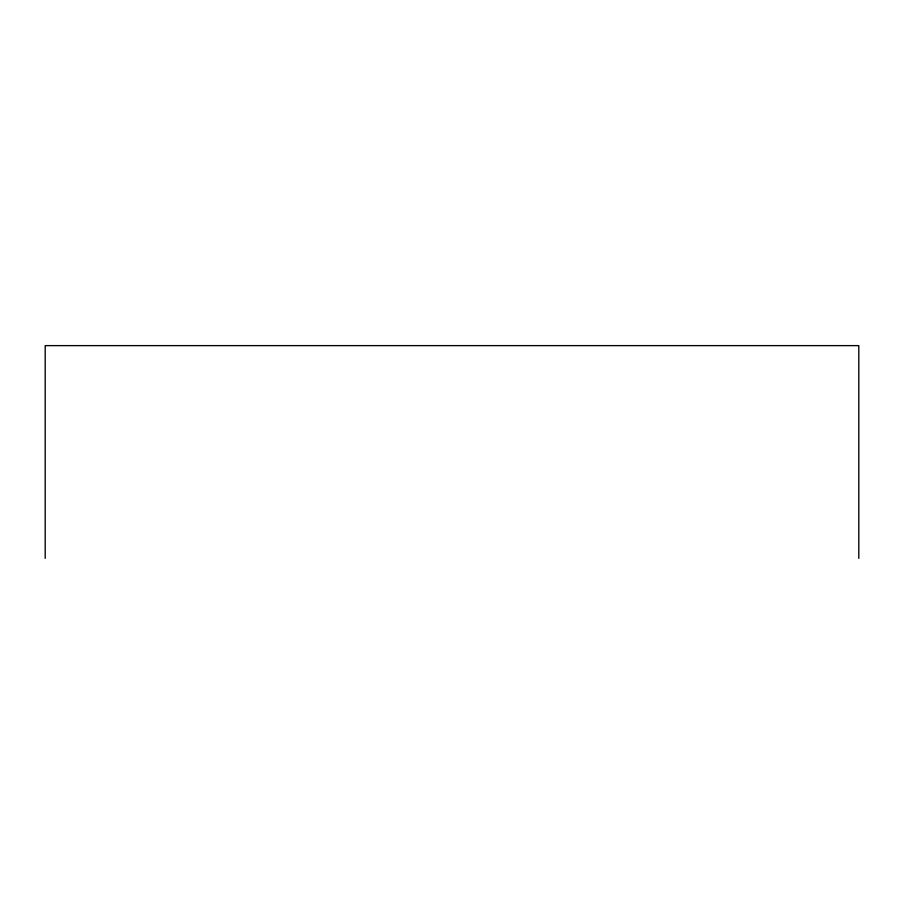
<?xml version="1.0" encoding="UTF-8"?>
<svg xmlns="http://www.w3.org/2000/svg" width="904" height="904" viewBox="0 0 904 904"><rect width="100%" height="100%" fill="white"/><g stroke="black" fill="none" stroke-linecap="round" stroke-linejoin="round"><path stroke-width="1.36" d="M858.8 558.378L858.8 345.622L45.2 345.622L45.2 558.378"/></g></svg>
